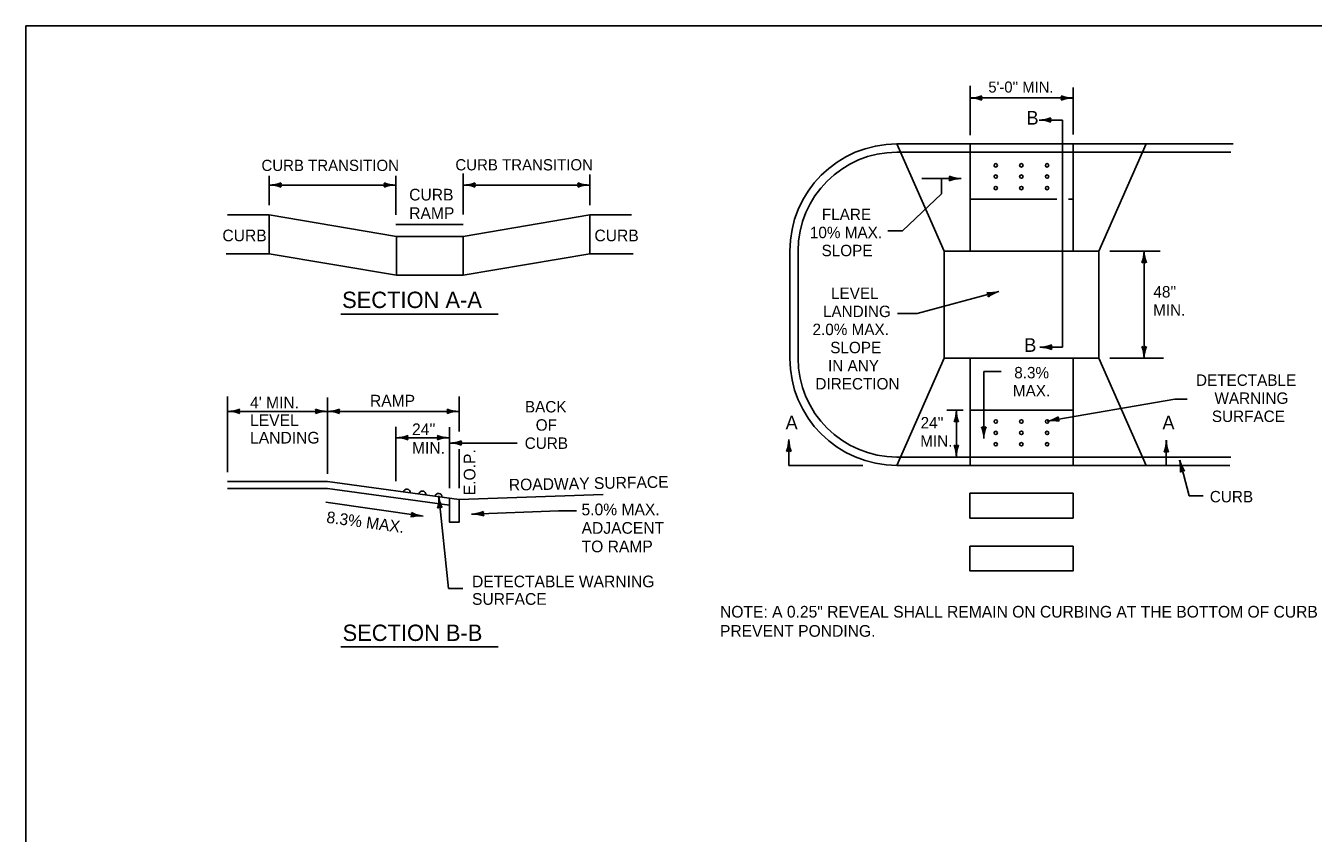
# Model space of a CAD drawing. Extents: x 0 to 32, y 0 to 21.
# Drawn here: x 0 to 13.22, y 12.71 to 21 of the extents above; entities that cross this region are included whole.
import ezdxf

# ---------------------------------------------------------------- set-up
doc = ezdxf.new("R2010")
doc.units = 0
doc.layers.add('Level 1', color=7, linetype='Continuous')

msp = doc.modelspace()

# ---------------------------------------------------------------- linework, layer by layer
at = {"layer": 'Level 1'}
for p, q in [((0, 21), (32, 21)), ((0, 0), (0, 21)), ((9.695, 19.875), (9.695, 20.384)), ((10.753, 19.882), (10.753, 20.365)), ((9.695, 20.259), (10.753, 20.259)), ((9.805, 20.271), (9.786, 20.263)), ((9.805, 20.246), (9.786, 20.254)), ((9.816, 20.281), (9.807, 20.259)), ((9.816, 20.236), (9.807, 20.259)), ((10.632, 20.281), (10.641, 20.259)), ((10.632, 20.236), (10.641, 20.259)), ((10.643, 20.271), (10.662, 20.263)), ((10.643, 20.246), (10.662, 20.254)), ((10.643, 20.032), (10.404, 20.032)), ((10.514, 20.045), (10.495, 20.037)), ((10.514, 20.019), (10.495, 20.027)), ((10.525, 20.054), (10.516, 20.032)), ((10.525, 20.01), (10.516, 20.032)), ((10.643, 20.032), (10.643, 17.7)), ((8.945, 19.787), (9.269, 19.053)), ((8.945, 19.787), (10.681, 19.787)), ((8.945, 19.702), (10.687, 19.702)), ((9.695, 19.787), (9.695, 18.687)), ((10.681, 19.787), (12.397, 19.787)), ((10.687, 19.702), (12.374, 19.702)), ((10.753, 18.687), (10.753, 19.787)), ((11.503, 19.787), (11.017, 18.687)), ((2.5, 19.158), (2.5, 19.458)), ((3.8, 19.058), (3.8, 19.458)), ((4.491, 19.063), (4.491, 19.483)), ((5.791, 19.159), (5.791, 19.474)), ((9.482, 19.454), (9.491, 19.431)), ((9.493, 19.444), (9.512, 19.436)), ((2.5, 19.365), (3.8, 19.365)), ((2.61, 19.378), (2.591, 19.37)), ((2.61, 19.352), (2.591, 19.36)), ((2.622, 19.388), (2.612, 19.365)), ((2.622, 19.342), (2.612, 19.365)), ((3.679, 19.388), (3.688, 19.365)), ((3.679, 19.342), (3.688, 19.365)), ((3.69, 19.378), (3.71, 19.37)), ((3.69, 19.352), (3.71, 19.36)), ((5.791, 19.365), (4.491, 19.365)), ((4.604, 19.378), (4.584, 19.37)), ((4.604, 19.352), (4.584, 19.36)), ((4.615, 19.388), (4.605, 19.365)), ((4.615, 19.342), (4.605, 19.365)), ((5.668, 19.388), (5.677, 19.365)), ((5.668, 19.342), (5.677, 19.365)), ((5.679, 19.378), (5.699, 19.37)), ((5.679, 19.352), (5.699, 19.36)), ((9.201, 19.431), (9.603, 19.431)), ((9.401, 19.431), (9.401, 19.275)), ((9.482, 19.409), (9.491, 19.431)), ((9.493, 19.418), (9.512, 19.427)), ((9.401, 19.275), (9.003, 18.895)), ((9.695, 19.218), (10.586, 19.218)), ((10.706, 19.218), (10.753, 19.218)), ((2.5, 19.058), (2.073, 19.058)), ((5.791, 19.058), (6.219, 19.058)), ((9.269, 19.053), (9.43, 18.687)), ((4.491, 18.958), (3.8, 18.958)), ((4.491, 18.838), (3.805, 18.838)), ((9.003, 18.895), (8.851, 18.895)), ((2.5, 18.658), (2.057, 18.658)), ((5.791, 18.658), (6.235, 18.658)), ((7.845, 18.687), (7.845, 17.587)), ((7.93, 18.687), (7.93, 17.587)), ((9.43, 18.687), (9.43, 17.587)), ((9.43, 18.687), (10.7, 18.687)), ((10.7, 18.687), (11.017, 18.687)), ((11.017, 18.687), (11.017, 17.587)), ((11.132, 18.687), (11.646, 18.687)), ((11.482, 18.687), (11.482, 17.587)), ((11.46, 18.567), (11.483, 18.576)), ((11.47, 18.578), (11.478, 18.597)), ((11.505, 18.567), (11.483, 18.576)), ((11.495, 18.578), (11.487, 18.597)), ((3.807, 18.438), (4.491, 18.438)), ((9.991, 18.273), (9.153, 18.045)), ((9.869, 18.259), (9.884, 18.241)), ((9.882, 18.253), (9.902, 18.251)), ((9.881, 18.216), (9.884, 18.241)), ((9.889, 18.229), (9.905, 18.242)), ((3.236, 18.04), (4.85, 18.04)), ((9.153, 18.045), (8.949, 18.045)), ((10.534, 17.722), (10.525, 17.699)), ((8.945, 16.487), (9.43, 17.587)), ((9.43, 17.587), (11.017, 17.587)), ((9.695, 17.587), (9.695, 16.487)), ((10.643, 17.7), (10.413, 17.7)), ((10.523, 17.712), (10.504, 17.704)), ((10.523, 17.686), (10.504, 17.695)), ((10.534, 17.677), (10.525, 17.7)), ((10.753, 16.487), (10.753, 17.587)), ((11.503, 16.487), (11.017, 17.587)), ((11.132, 17.587), (11.681, 17.587)), ((11.46, 17.708), (11.482, 17.698)), ((11.47, 17.697), (11.478, 17.678)), ((11.505, 17.708), (11.482, 17.698)), ((11.495, 17.697), (11.487, 17.678)), ((9.837, 17.45), (9.837, 16.762)), ((9.837, 17.45), (10.014, 17.45)), ((2.073, 16.417), (2.073, 17.193)), ((4.449, 16.834), (4.449, 17.193)), ((2.185, 17.054), (2.165, 17.046)), ((2.196, 17.064), (2.187, 17.041)), ((2.975, 17.064), (2.985, 17.041)), ((2.987, 17.054), (3.006, 17.046)), ((3.097, 16.401), (3.097, 17.184)), ((3.209, 17.054), (3.189, 17.046)), ((3.22, 17.064), (3.21, 17.041)), ((4.326, 17.064), (4.335, 17.041)), ((4.337, 17.054), (4.357, 17.046)), ((9.623, 17.053), (9.458, 17.053)), ((9.555, 17.053), (9.555, 16.572)), ((9.695, 17.053), (10.753, 17.053)), ((10.488, 16.941), (11.799, 17.167)), ((11.799, 17.167), (11.923, 17.167)), ((2.073, 17.041), (3.097, 17.041)), ((2.185, 17.028), (2.165, 17.036)), ((2.196, 17.018), (2.187, 17.041)), ((2.975, 17.018), (2.985, 17.041)), ((2.987, 17.028), (3.006, 17.036)), ((3.097, 17.041), (4.449, 17.041)), ((3.209, 17.028), (3.189, 17.036)), ((3.22, 17.018), (3.21, 17.041)), ((4.326, 17.018), (4.335, 17.041)), ((4.337, 17.028), (4.357, 17.036)), ((9.533, 16.933), (9.555, 16.942)), ((9.542, 16.944), (9.55, 16.963)), ((9.577, 16.933), (9.555, 16.942)), ((9.568, 16.944), (9.56, 16.963)), ((10.593, 16.973), (10.576, 16.962)), ((10.598, 16.948), (10.578, 16.953)), ((10.603, 16.985), (10.597, 16.961)), ((10.611, 16.941), (10.597, 16.961)), ((3.8, 16.326), (3.8, 16.884)), ((3.924, 16.794), (3.914, 16.771)), ((4.226, 16.794), (4.235, 16.771)), ((4.349, 16.251), (4.349, 16.88)), ((9.815, 16.883), (9.837, 16.874)), ((9.824, 16.872), (9.832, 16.853)), ((9.86, 16.883), (9.837, 16.874)), ((9.85, 16.872), (9.842, 16.853)), ((3.8, 16.771), (4.349, 16.771)), ((3.913, 16.784), (3.893, 16.776)), ((3.913, 16.758), (3.893, 16.766)), ((3.924, 16.748), (3.914, 16.771)), ((4.226, 16.748), (4.235, 16.771)), ((4.237, 16.784), (4.257, 16.776)), ((4.237, 16.758), (4.257, 16.766)), ((4.349, 16.716), (5.047, 16.716)), ((4.461, 16.729), (4.442, 16.72)), ((4.461, 16.702), (4.442, 16.711)), ((4.473, 16.738), (4.463, 16.715)), ((4.473, 16.693), (4.463, 16.716)), ((7.822, 16.641), (7.83, 16.66)), ((7.834, 16.487), (7.834, 16.751)), ((7.847, 16.641), (7.839, 16.66)), ((9.532, 16.693), (9.555, 16.683)), ((9.542, 16.681), (9.55, 16.662)), ((9.577, 16.693), (9.555, 16.683)), ((9.568, 16.681), (9.56, 16.662)), ((11.71, 16.48), (11.71, 16.744)), ((4.449, 16.251), (4.449, 16.653)), ((7.812, 16.63), (7.834, 16.639)), ((7.857, 16.63), (7.834, 16.639)), ((8.945, 16.572), (12.374, 16.572)), ((11.688, 16.623), (11.71, 16.632)), ((11.697, 16.634), (11.705, 16.653)), ((11.733, 16.623), (11.71, 16.632)), ((11.723, 16.634), (11.715, 16.653)), ((11.848, 16.541), (11.946, 16.174)), ((8.594, 16.487), (7.834, 16.487)), ((8.945, 16.487), (10.496, 16.487)), ((8.945, 16.487), (10.251, 16.487)), ((10.496, 16.487), (12.363, 16.487)), ((11.855, 16.418), (11.875, 16.433)), ((11.862, 16.431), (11.865, 16.452)), ((11.887, 16.437), (11.875, 16.454)), ((11.899, 16.429), (11.875, 16.433)), ((2.073, 16.321), (3.097, 16.321)), ((3.097, 16.321), (4.449, 16.136)), ((2.073, 16.25), (3.097, 16.25)), ((3.097, 16.25), (4.349, 16.079)), ((4.24, 16.174), (4.34, 15.223)), ((4.449, 16.136), (5.929, 16.188)), ((4.449, 16.065), (4.449, 16.136)), ((11.946, 16.174), (12.09, 16.174)), ((3.081, 16.108), (4.08, 15.966)), ((3.96, 16.003), (3.967, 15.979)), ((4.229, 16.049), (4.251, 16.061)), ((4.238, 16.061), (4.244, 16.081)), ((4.275, 16.053), (4.251, 16.061)), ((4.264, 16.064), (4.254, 16.082)), ((4.578, 15.987), (5.469, 16.021)), ((4.69, 16.004), (4.671, 15.995)), ((4.701, 16.014), (4.692, 15.99)), ((5.469, 16.021), (5.655, 16.021)), ((3.955, 15.957), (3.967, 15.979)), ((3.967, 15.965), (3.987, 15.971)), ((3.97, 15.992), (3.988, 15.981)), ((4.69, 15.977), (4.671, 15.985)), ((4.702, 15.968), (4.692, 15.991)), ((4.34, 15.223), (4.489, 15.223)), ((3.234, 14.624), (4.851, 14.624))]:
    msp.add_line(p, q, dxfattribs=at)
for points in [[(2.5, 18.658), (3.807, 18.438), (3.807, 18.838), (2.5, 19.058), (2.5, 18.658)], [(4.491, 18.438), (4.491, 18.838), (5.791, 19.058), (5.791, 18.658), (4.491, 18.438)], [(4.349, 16.15), (4.349, 15.905), (4.45, 15.905), (4.449, 16.136)]]:
    msp.add_lwpolyline(points, dxfattribs=at)
for points in [[(9.694, 16.201), (9.694, 15.945), (10.753, 15.945), (10.753, 16.201)], [(9.694, 15.656), (9.694, 15.403), (10.753, 15.403), (10.753, 15.656)]]:
    msp.add_lwpolyline(points, close=True, dxfattribs=at)
for centre in [(9.959, 19.567), (10.222, 19.567), (10.486, 19.567), (9.959, 19.451), (10.222, 19.451), (10.486, 19.451), (9.959, 19.334), (10.222, 19.334), (10.486, 19.334), (9.959, 16.937), (10.222, 16.937), (10.486, 16.937), (9.959, 16.82), (10.222, 16.821), (10.486, 16.82), (9.959, 16.704), (10.222, 16.704), (10.486, 16.704)]:
    msp.add_circle(centre, 0.0174, dxfattribs=at)
for centre, radius, start, end in [((9.695, 20.593), 0.334, 269.9869, 291.2101), ((9.695, 19.924), 0.334, 68.7899, 90.0131), ((10.753, 20.593), 0.334, 248.7899, 270.0131), ((10.753, 19.924), 0.334, 89.9869, 111.2101), ((10.404, 20.366), 0.334, 269.9869, 291.2101), ((10.404, 19.698), 0.334, 68.7899, 90.0131), ((8.945, 18.687), 1.1, 90, 180), ((8.945, 18.687), 1.015, 90, 180), ((9.603, 19.766), 0.334, 248.7899, 270.0131), ((2.498, 19.707), 0.342, 269.9869, 291.2101), ((2.498, 19.023), 0.342, 68.7899, 90.0131), ((3.802, 19.707), 0.342, 248.7899, 270.0131), ((3.802, 19.023), 0.342, 89.9869, 111.2101), ((4.492, 19.707), 0.342, 269.9869, 291.2101), ((4.492, 19.023), 0.342, 68.7899, 90.0131), ((5.791, 19.707), 0.342, 248.7899, 270.0131), ((5.791, 19.023), 0.342, 89.9869, 111.2101), ((9.603, 19.097), 0.334, 89.9869, 111.2101), ((11.148, 18.687), 0.334, 338.7899, 0.0131), ((11.817, 18.687), 0.334, 179.9869, 201.2101), ((9.895, 18.593), 0.334, 265.3968, 286.6201), ((10.086, 17.952), 0.334, 106.5939, 127.8171), ((10.413, 18.034), 0.334, 269.9869, 291.2101), ((8.945, 17.587), 1.1, 180, 270), ((8.945, 17.587), 1.015, 180, 270), ((10.413, 17.365), 0.334, 68.7899, 90.0131), ((11.148, 17.587), 0.334, 359.9869, 21.2101), ((11.817, 17.587), 0.334, 158.7899, 180.0131), ((2.073, 17.383), 0.342, 269.9869, 291.2101), ((3.099, 17.383), 0.342, 248.7899, 270.0131), ((3.097, 17.383), 0.342, 269.9869, 291.2101), ((4.449, 17.383), 0.342, 248.7899, 270.0131), ((9.221, 17.053), 0.334, 338.7899, 0.0131), ((9.889, 17.053), 0.334, 179.9869, 201.2101), ((2.073, 16.699), 0.342, 68.7899, 90.0131), ((3.099, 16.699), 0.342, 89.9869, 111.2101), ((3.097, 16.699), 0.342, 68.7899, 90.0131), ((4.449, 16.699), 0.342, 89.9869, 111.2101), ((10.427, 17.269), 0.334, 280.4661, 301.6893), ((10.549, 16.612), 0.334, 79.269, 100.4923), ((3.801, 17.113), 0.342, 269.9869, 291.2101), ((4.349, 17.113), 0.342, 248.7899, 270.0131), ((9.503, 16.762), 0.334, 359.9869, 21.2101), ((10.171, 16.762), 0.334, 158.7899, 180.0131), ((3.801, 16.429), 0.342, 68.7899, 90.0131), ((4.349, 16.429), 0.342, 89.9869, 111.2101), ((4.349, 17.058), 0.342, 269.9869, 291.2101), ((4.349, 16.374), 0.342, 68.7899, 90.0131), ((7.5, 16.75), 0.334, 338.7899, 0.0131), ((8.169, 16.75), 0.334, 179.9869, 201.2101), ((9.221, 16.572), 0.334, 359.9869, 21.2101), ((9.889, 16.572), 0.334, 158.7899, 180.0131), ((11.376, 16.744), 0.334, 338.7899, 0.0131), ((12.045, 16.744), 0.334, 179.9869, 201.2101), ((12.172, 16.622), 0.334, 193.9539, 215.1772), ((11.523, 16.46), 0.334, 352.7569, 13.9801), ((3.913, 16.208), 0.0348, 353.5579, 170.9032), ((4.072, 16.189), 0.0348, 350.7248, 173.7363), ((4.238, 16.165), 0.0348, 352.4228, 172.0383), ((3.9, 16.141), 0.342, 344.2757, 5.4989), ((4.581, 16.207), 0.342, 185.4727, 206.696), ((4.118, 16.306), 0.342, 242.3796, 263.6028), ((4.568, 16.329), 0.342, 271.656, 292.8792), ((4.041, 15.626), 0.342, 83.5766, 104.7999), ((4.588, 15.645), 0.342, 70.4589, 91.6822)]:
    msp.add_arc(centre, radius, start, end, dxfattribs=at)

# ---------------------------------------------------------------- texts
for s, height, p in [("5'-0'' MIN.", 0.11355, (9.883, 20.314)), ('B', 0.14, (10.274, 19.985)), ('CURB TRANSITION', 0.1152, (2.42, 19.509)), ('CURB TRANSITION', 0.1152, (4.411, 19.515)), ('CURB', 0.12, (3.937, 19.206)), ('RAMP', 0.12, (3.937, 19.016)), ('FLARE', 0.1173, (8.174, 19.005)), ('CURB', 0.12, (2.019, 18.787)), ('CURB', 0.12, (5.839, 18.787)), ('10% MAX.', 0.1173, (8.051, 18.819)), ('SLOPE', 0.1173, (8.171, 18.634)), ('SECTION A-A', 0.168, (3.248, 18.102)), ('LEVEL', 0.1173, (8.268, 18.195)), ("48''", 0.1173, (11.578, 18.21)), ('LANDING', 0.1173, (8.185, 18.009)), ('MIN.', 0.1173, (11.574, 18.024)), ('2.0% MAX.', 0.1173, (8.078, 17.824)), ('SLOPE', 0.1173, (8.26, 17.638)), ('B', 0.14, (10.251, 17.652)), ('IN ANY', 0.1173, (8.237, 17.452)), ('8.3%', 0.1173, (10.149, 17.38)), ('DIRECTION', 0.1173, (8.108, 17.266)), ('DETECTABLE', 0.1173, (12.015, 17.303)), ("4' MIN.", 0.12, (2.303, 17.071)), ('RAMP', 0.12, (3.534, 17.091)), ('MAX.', 0.1173, (10.135, 17.194)), ('WARNING', 0.1173, (12.205, 17.118)), ('BACK', 0.1173, (5.125, 17.03)), ('LEVEL', 0.12, (2.303, 16.891)), ('OF', 0.1173, (5.236, 16.843)), ('A', 0.14, (7.801, 16.856)), ("24''", 0.1173, (9.188, 16.866)), ('A', 0.14, (11.67, 16.856)), ('SURFACE', 0.1173, (12.178, 16.932)), ('LANDING', 0.12, (2.303, 16.711)), ("24''", 0.12, (3.966, 16.797)), ('MIN.', 0.1173, (9.184, 16.679)), ('MIN.', 0.12, (3.966, 16.607)), ('CURB', 0.1173, (5.123, 16.656)), ('CURB', 0.1173, (12.157, 16.107)), ('DETECTABLE WARNING', 0.12, (4.582, 15.235)), ('SURFACE', 0.12, (4.582, 15.055)), ('NOTE: A 0.25" REVEAL SHALL REMAIN ON CURBING AT THE BOTTOM OF CURB RAMPS TO', 0.12, (7.128, 14.924)), ('SECTION B-B', 0.168, (3.253, 14.684)), ('PREVENT PONDING. ', 0.12, (7.128, 14.727))]:
    msp.add_text(s, height=height, dxfattribs=at).set_placement(p)
for s, rotation, p in [('E.O.P.', 90, (4.617, 16.18)), ('ROADWAY SURFACE', 1.0912, (4.961, 16.227)), ('8.3% MAX.', 352.3642, (3.082, 15.898)), ('5.0% MAX.', 0.0808, (5.706, 15.974)), ('ADJACENT', 0.0808, (5.707, 15.784)), ('TO RAMP', 0.0808, (5.707, 15.594))]:
    msp.add_text(s, height=0.12, rotation=rotation, dxfattribs=at).set_placement(p)

doc.saveas('drawing.dxf')
